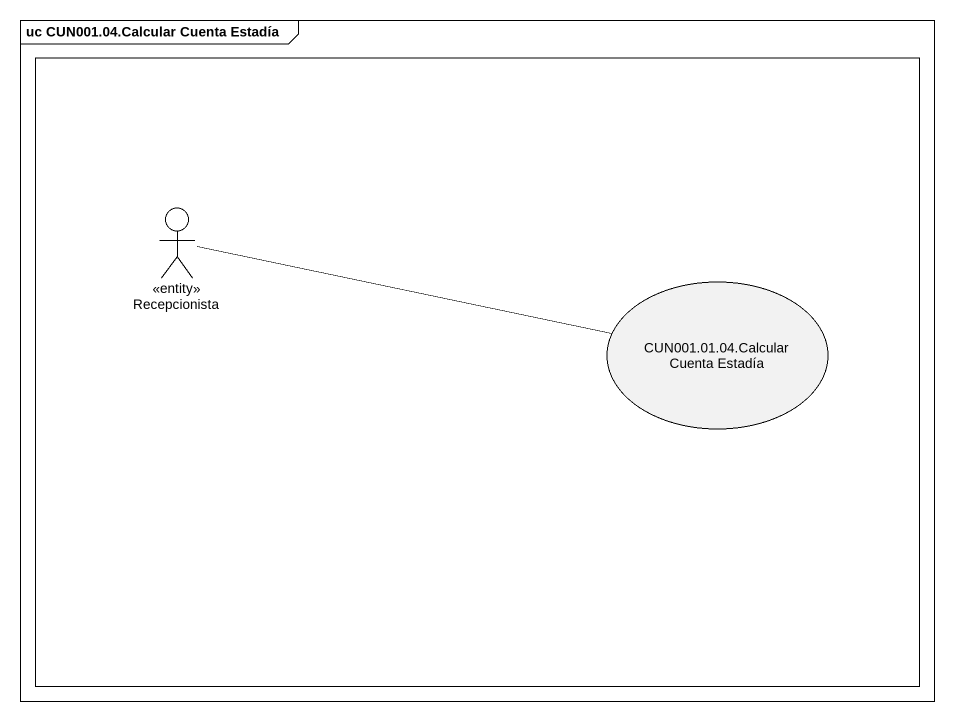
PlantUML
@startuml
mainframe uc CUN001.04.Calcular Cuenta Estadía
rectangle " " as rectangle1 {
  actor Recepcionista <<entity>>
  usecase "CUN001.01.04.Calcular Cuenta Estadía" as CUN001_01_04_Calcular
}
Recepcionista -right- CUN001_01_04_Calcular
@enduml
